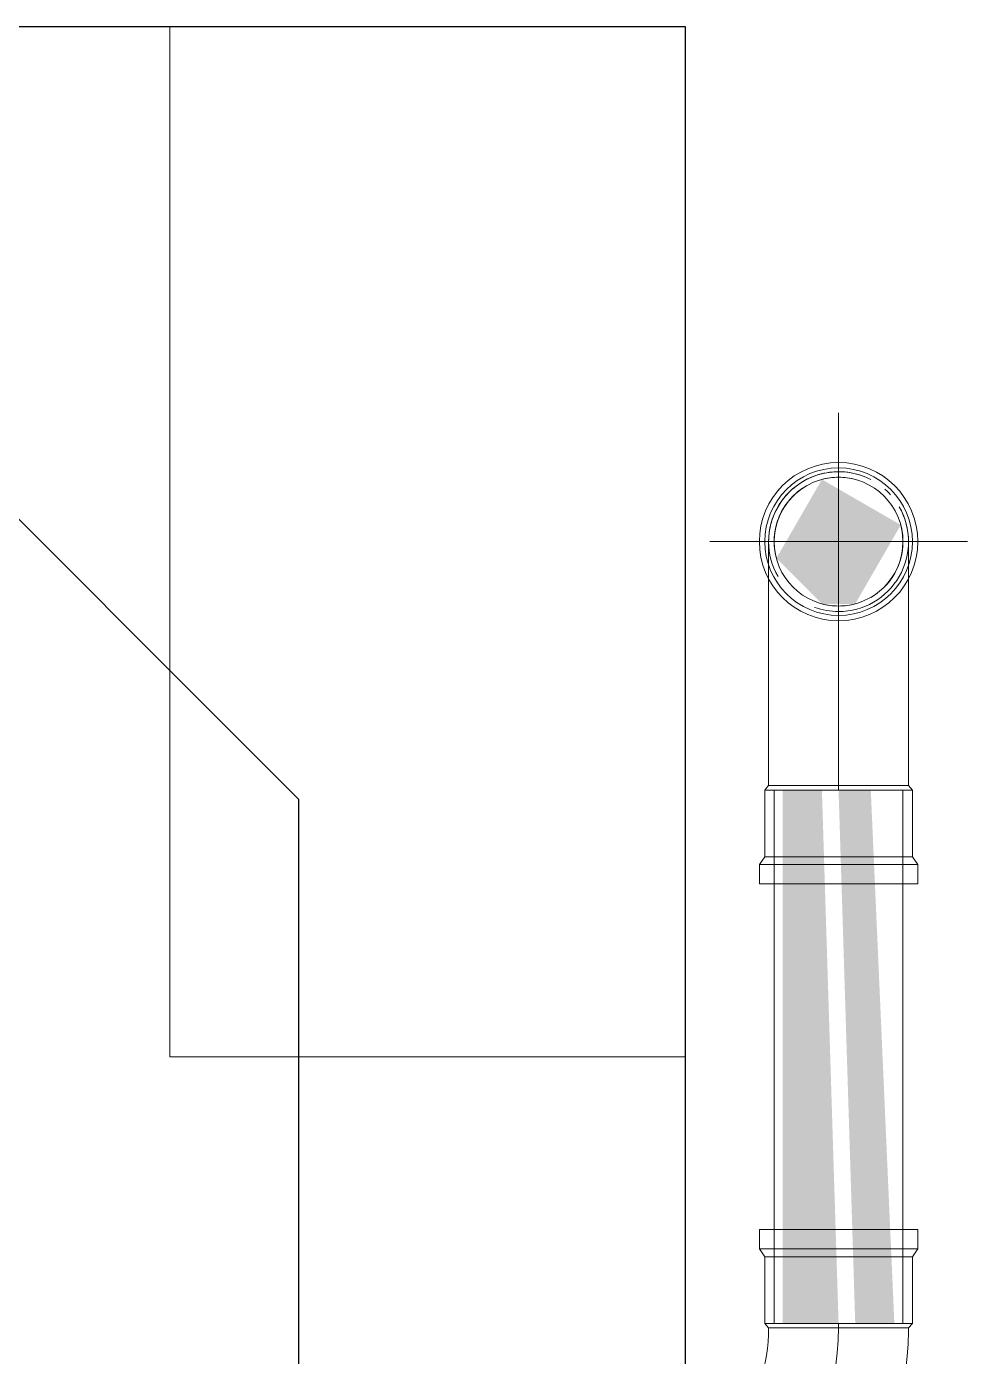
# Model space of a CAD drawing. Header units: metres. Extents: x 147 to 427, y -16 to 162.
# Drawn here: x 318.779 to 319.144, y 96.326 to 96.842 of the extents above; entities that cross this region are included whole.
import ezdxf

# ---------------------------------------------------------------- set-up
doc = ezdxf.new("R2010")
doc.units = ezdxf.units.M
doc.layers.add('1053_ARQ_BASE_MATADOURO_dwg', color=7, linetype='Continuous', lineweight=5, true_color=0x767676)
for name, color, linetype, lineweight in [('A-DETL-GENF', 7, 'Continuous', 5), ('A-PAREDE', 7, 'Continuous', 30), ('P-PIPE', 7, 'Continuous', 5), ('P-PIPE-CNTR', 7, 'Continuous', 5), ('S-COLS', 7, 'Continuous', 5)]:
    doc.layers.add(name, color=color, linetype=linetype, lineweight=lineweight)

# ---------------------------------------------------------------- blocks, each defined once
blk = doc.blocks.new('Pilar retangular - 20 x 40 cm-4014565-TÉRREO 1_20 - Dependente 1')
at = {"layer": 'A-DETL-GENF', "color": 253, "true_color": 0xaaaaaa}
for p, q in [((0.1, 0.2), (-0.1, 0.2)), ((-0.1, 0.2), (-0.1, -0.2)), ((0.1, -0.2), (0.1, 0.2)), ((-0.1, -0.2), (0.1, -0.2))]:
    blk.add_line(p, q, dxfattribs=at)
at = {"layer": 'S-COLS', "color": 253, "true_color": 0xacaaae}
for p, q in [((0.1, 0.2), (-0.1, 0.2)), ((-0.1, 0.2), (-0.1, -0.2)), ((0.1, -0.2), (0.1, 0.2)), ((-0.1, -0.2), (0.1, -0.2))]:
    blk.add_line(p, q, dxfattribs=at)
at = {"layer": 'S-COLS', "color": 253, "true_color": 0xadaab1}
for p, q in [((-0.1, -0.2), (-0.1, 0.2)), ((-0.1, 0.2), (0.1, 0.2)), ((0.1, 0.2), (0.1, -0.2)), ((0.1, -0.2), (-0.1, -0.2))]:
    blk.add_line(p, q, dxfattribs=at)
blk = doc.blocks.new('AF_Soldavel_Curva 45_90 - Standard-V204-TÉRREO 1_20 - Dependente 1')
at = {"layer": 'P-PIPE', "color": 4, "lineweight": 15, "true_color": 0x00ffff}
for p, q in [((-0.03075, 0.13284), (-0.03075, 0.12534)), ((-0.02174, 0.13284), (-0.03075, 0.13284)), ((0.03075, 0.13284), (-0.03075, 0.13284)), ((-0.025, 0.13284), (0.025, 0.13284)), ((-0.025, 0.13284), (-0.02165, 0.13284)), ((0.02165, 0.13284), (0.025, 0.13284)), ((0.03075, 0.13284), (0.02174, 0.13284)), ((0.03075, 0.12534), (0.03075, 0.13284)), ((-0.03075, 0.12534), (-0.02865, 0.12234)), ((-0.03075, 0.12534), (0.03075, 0.12534)), ((-0.03075, 0.12534), (-0.02356, 0.12534)), ((0.02356, 0.12534), (0.03075, 0.12534)), ((0.02865, 0.12234), (0.03075, 0.12534)), ((-0.02865, 0.12234), (-0.02865, 0.09644)), ((-0.02865, 0.12234), (0.02865, 0.12234)), ((-0.02865, 0.12234), (-0.02195, 0.12234)), ((0.02195, 0.12234), (0.02865, 0.12234)), ((0.02865, 0.09644), (0.02865, 0.12234)), ((-0.02865, 0.09644), (-0.02715, 0.09474)), ((-0.02865, 0.09644), (-0.02195, 0.09644)), ((-0.02865, 0.09644), (0.02865, 0.09644)), ((-0.02715, 0.09474), (0.02715, 0.09474)), ((-0.02715, 0.09474), (0.02715, 0.09474)), ((-0.02165, 0.09644), (-0.025, 0.09644)), ((0.025, 0.09644), (-0.025, 0.09644)), ((0.025, 0.09644), (0.02165, 0.09644)), ((0.02195, 0.09644), (0.02865, 0.09644)), ((0.02715, 0.09474), (0.02865, 0.09644)), ((-0.12534, 0.03075), (-0.13284, 0.03075)), ((-0.13284, 0.03075), (-0.13284, 0.02663)), ((-0.13284, 0.03075), (-0.13284, -0.03075)), ((-0.12234, 0.02865), (-0.12534, 0.03075)), ((-0.12534, 0.03075), (-0.12534, -0.03075)), ((-0.12534, 0.03075), (-0.12534, 0.02356)), ((-0.09644, 0.02865), (-0.12234, 0.02865)), ((-0.12234, 0.02865), (-0.12234, -0.02865)), ((-0.12234, 0.02865), (-0.12234, 0.02195)), ((-0.09474, 0.02715), (-0.09644, 0.02865)), ((-0.09644, 0.02865), (-0.09644, -0.02865)), ((-0.09644, 0.02865), (-0.09644, 0.02195)), ((-0.09474, 0.02715), (-0.09474, -0.02715)), ((-0.09474, 0.02715), (-0.09474, -0.02715)), ((-0.13284, -0.025), (-0.13284, 0.025)), ((-0.13284, 0.02415), (-0.13284, 0.025)), ((-0.09644, 0.025), (-0.09644, -0.025)), ((-0.09644, 0.025), (-0.09644, 0.02415)), ((-0.13284, -0.025), (-0.13284, -0.02415)), ((-0.12534, -0.02356), (-0.12534, -0.03075)), ((-0.12234, -0.02195), (-0.12234, -0.02865)), ((-0.09644, -0.02195), (-0.09644, -0.02865)), ((-0.09644, -0.02415), (-0.09644, -0.025)), ((-0.13284, -0.02663), (-0.13284, -0.03075)), ((-0.13284, -0.03075), (-0.12534, -0.03075)), ((-0.12534, -0.03075), (-0.12234, -0.02865)), ((-0.12234, -0.02865), (-0.09644, -0.02865)), ((-0.09644, -0.02865), (-0.09474, -0.02715))]:
    blk.add_line(p, q, dxfattribs=at)
at = {"layer": 'P-PIPE', "color": 4, "lineweight": 15, "true_color": 0x00ffff, "flags": 128}
for points in [[(-0.09474, -0.02715), (-0.08987, -0.02705), (-0.085, -0.02676), (-0.08015, -0.02627), (-0.07532, -0.02559), (-0.07052, -0.02472), (-0.06577, -0.02366), (-0.06106, -0.0224), (-0.0564, -0.02096), (-0.0518, -0.01934), (-0.04727, -0.01753), (-0.04282, -0.01554), (-0.03845, -0.01338), (-0.03418, -0.01104), (-0.02999, -0.00853), (-0.02592, -0.00586), (-0.02195, -0.00303), (-0.0181, -0.00004), (-0.01437, 0.0031), (-0.01077, 0.00639), (-0.0073, 0.00982), (-0.00398, 0.01338), (-0.00079, 0.01708), (0.00224, 0.0209), (0.00511, 0.02483), (0.00783, 0.02888), (0.01038, 0.03304), (0.01276, 0.03729), (0.01497, 0.04163), (0.01701, 0.04606), (0.01887, 0.05057), (0.02054, 0.05515), (0.02203, 0.05979), (0.02334, 0.06449), (0.02445, 0.06924), (0.02538, 0.07402), (0.02611, 0.07884), (0.02665, 0.08369), (0.02699, 0.08855), (0.02714, 0.09342), (0.02715, 0.09474)], [(-0.02715, 0.09474), (-0.0272, 0.09204), (-0.02737, 0.08934), (-0.02764, 0.08665), (-0.02801, 0.08397), (-0.0285, 0.08131), (-0.02909, 0.07867), (-0.02978, 0.07606), (-0.03058, 0.07348), (-0.03148, 0.07093), (-0.03249, 0.06842), (-0.03359, 0.06595), (-0.03479, 0.06353), (-0.03608, 0.06116), (-0.03747, 0.05884), (-0.03896, 0.05658), (-0.04053, 0.05438), (-0.04218, 0.05224), (-0.04393, 0.05017), (-0.04575, 0.04818), (-0.04765, 0.04625), (-0.04963, 0.04441), (-0.05167, 0.04265), (-0.05379, 0.04097), (-0.05598, 0.03937), (-0.05822, 0.03786), (-0.06052, 0.03645), (-0.06288, 0.03513), (-0.06529, 0.0339), (-0.06775, 0.03277), (-0.07025, 0.03174), (-0.07279, 0.03081), (-0.07536, 0.02999), (-0.07797, 0.02926), (-0.0806, 0.02865), (-0.08325, 0.02813), (-0.08592, 0.02773), (-0.08861, 0.02743), (-0.09131, 0.02724), (-0.09401, 0.02715), (-0.09474, 0.02715)]]:
    blk.add_lwpolyline(points, dxfattribs=at)
blk = doc.blocks.new('AF_Soldavel_Curva 45_90 - Standard-V210-TÉRREO 1_20 - Dependente 1')
at = {"layer": 'P-PIPE'}
for p, q in [((150.67517, 96.54722), (150.67367, 96.54552)), ((150.67517, 96.54722), (150.70232, 96.54722)), ((150.70232, 96.54722), (150.72947, 96.54722)), ((150.73097, 96.54552), (150.72947, 96.54722)), ((150.67367, 96.54552), (150.67367, 96.51962)), ((150.67367, 96.54552), (150.70232, 96.54552)), ((150.67732, 96.54552), (150.70232, 96.54552)), ((150.70232, 96.54552), (150.73097, 96.54552)), ((150.70232, 96.54552), (150.72732, 96.54552)), ((150.73097, 96.51962), (150.73097, 96.54552)), ((150.67367, 96.51962), (150.67157, 96.51662)), ((150.67157, 96.51662), (150.67157, 96.50912)), ((150.67157, 96.51662), (150.70232, 96.51662)), ((150.67367, 96.51962), (150.70232, 96.51962)), ((150.70232, 96.51962), (150.73097, 96.51962)), ((150.70232, 96.51662), (150.73307, 96.51662)), ((150.73307, 96.51662), (150.73097, 96.51962)), ((150.73307, 96.50912), (150.73307, 96.51662)), ((150.67157, 96.50912), (150.70232, 96.50912)), ((150.70232, 96.50912), (150.67732, 96.50912)), ((150.70232, 96.50912), (150.73307, 96.50912)), ((150.72732, 96.50912), (150.70232, 96.50912))]:
    blk.add_line(p, q, dxfattribs=at)
at = {"layer": 'P-PIPE', "flags": 128}
for points in [[(150.67517, 96.64196), (150.67519, 96.64304), (150.67525, 96.64413), (150.67536, 96.64521), (150.67551, 96.64628), (150.67571, 96.64735), (150.67595, 96.64841), (150.67623, 96.64946), (150.67655, 96.6505), (150.67691, 96.65152), (150.67731, 96.65253), (150.67775, 96.65352), (150.67824, 96.6545), (150.67876, 96.65545), (150.67932, 96.65638), (150.67991, 96.65729), (150.68054, 96.65817), (150.68121, 96.65903), (150.68191, 96.65986), (150.68264, 96.66066), (150.6834, 96.66143), (150.6842, 96.66218), (150.68502, 96.66288), (150.68587, 96.66356), (150.68675, 96.6642), (150.68765, 96.6648), (150.68857, 96.66537), (150.68952, 96.6659), (150.69049, 96.6664), (150.69148, 96.66685), (150.69248, 96.66726), (150.6935, 96.66764), (150.69453, 96.66797), (150.69558, 96.66826), (150.69664, 96.66851), (150.6977, 96.66871), (150.69878, 96.66888), (150.69986, 96.669), (150.70094, 96.66907), (150.70202, 96.66911), (150.70232, 96.66911)], [(150.70232, 96.66911), (150.7034, 96.66909), (150.70449, 96.66902), (150.70557, 96.66891), (150.70664, 96.66876), (150.70771, 96.66857), (150.70877, 96.66833), (150.70982, 96.66805), (150.71086, 96.66773), (150.71188, 96.66737), (150.71289, 96.66697), (150.71388, 96.66652), (150.71486, 96.66604)], [(150.72022, 96.66237), (150.72102, 96.66164), (150.72179, 96.66087), (150.72254, 96.66008)], [(150.72676, 96.65379), (150.72721, 96.6528), (150.72762, 96.6518), (150.728, 96.65078), (150.72833, 96.64974), (150.72862, 96.6487), (150.72887, 96.64764), (150.72907, 96.64657), (150.72924, 96.6455), (150.72936, 96.64442), (150.72943, 96.64334), (150.72947, 96.64225), (150.72947, 96.64196)], [(150.67517, 96.54722), (150.67517, 96.55101), (150.67517, 96.55479), (150.67517, 96.55856), (150.67517, 96.56231), (150.67517, 96.56604), (150.67517, 96.56974), (150.67517, 96.5734), (150.67517, 96.57702), (150.67517, 96.58059), (150.67517, 96.58411), (150.67517, 96.58757), (150.67517, 96.59097), (150.67517, 96.59429), (150.67517, 96.59754), (150.67517, 96.60071), (150.67517, 96.6038), (150.67517, 96.60679), (150.67517, 96.60969), (150.67517, 96.61249), (150.67517, 96.61518), (150.67517, 96.61777), (150.67517, 96.62024), (150.67517, 96.62259), (150.67517, 96.62483), (150.67517, 96.62694), (150.67517, 96.62892), (150.67517, 96.63078), (150.67517, 96.63249), (150.67517, 96.63408), (150.67517, 96.63552), (150.67517, 96.63682), (150.67517, 96.63798), (150.67517, 96.63899), (150.67517, 96.63986), (150.67517, 96.64058), (150.67517, 96.64115), (150.67517, 96.64157), (150.67517, 96.64184), (150.67517, 96.64195)], [(150.72947, 96.64196), (150.72947, 96.64188), (150.72947, 96.64166), (150.72947, 96.64128), (150.72947, 96.64075), (150.72947, 96.64007), (150.72947, 96.63924), (150.72947, 96.63827), (150.72947, 96.63715), (150.72947, 96.63589), (150.72947, 96.63448), (150.72947, 96.63293), (150.72947, 96.63125), (150.72947, 96.62944), (150.72947, 96.62749), (150.72947, 96.62541), (150.72947, 96.62321), (150.72947, 96.62089), (150.72947, 96.61844), (150.72947, 96.61589), (150.72947, 96.61322), (150.72947, 96.61045), (150.72947, 96.60758), (150.72947, 96.60461), (150.72947, 96.60155), (150.72947, 96.59841), (150.72947, 96.59518), (150.72947, 96.59187), (150.72947, 96.5885), (150.72947, 96.58505), (150.72947, 96.58155), (150.72947, 96.57799), (150.72947, 96.57438), (150.72947, 96.57073), (150.72947, 96.56704), (150.72947, 96.56332), (150.72947, 96.55957), (150.72947, 96.55581), (150.72947, 96.55203), (150.72947, 96.54824), (150.72947, 96.54722)]]:
    blk.add_lwpolyline(points, dxfattribs=at)
at = {"layer": 'P-PIPE'}
for radius, start, end in [(0.03075, 90, 270), (0.03075, 90, 270), (0.02865, 90, 270), (0.02865, 90, 270), (0.03075, 270, 90), (0.03075, 270, 90), (0.02865, 270, 90), (0.02865, 270, 90), (0.02715, 90, 210), (0.025, 90, 105), (0.025, 90, 105), (0.02715, 70, 90), (0.025, 75, 90), (0.025, 75, 90), (0.025, 120, 195), (0.025, 120, 195), (0.02715, 270, 30), (0.025, 300, 15), (0.025, 300, 15), (0.02715, 250, 270), (0.025, 255, 270), (0.025, 255, 270), (0.025, 270, 285), (0.025, 270, 285)]:
    blk.add_arc((150.70232, 96.64196), radius, start, end, dxfattribs=at)
blk = doc.blocks.new('1053_ARQ_BASE_MATADOURO_dwg_arq geral tgov-4039641-TÉRREO 1_20 - Dependente 1')
at = {"layer": 'A-PAREDE', "color": 253, "true_color": 0xaaaaaa, "flags": 128}
for points in [[(17.23292, 13.65592), (20.43292, 13.65592), (20.43292, 12.48007)], [(20.13292, 10.60592), (17.53292, 10.60592), (17.38292, 10.75592), (17.38292, 13.35592), (17.53292, 13.50592), (20.13292, 13.50592), (20.28292, 13.35592), (20.28292, 13.07758)]]:
    blk.add_lwpolyline(points, dxfattribs=at)
blk = doc.blocks.new('1053_ARQ_BASE_MATADOURO_dwg-3625622-TÉRREO 1_20 - Dependente 1')
blk.add_blockref('1053_ARQ_BASE_MATADOURO_dwg_arq geral tgov-4039641-TÉRREO 1_20 - Dependente 1', (130.20979, 83.18603))

msp = doc.modelspace()

# ---------------------------------------------------------------- hatches: boundary and pattern name
at = {"layer": 'P-PIPE', "true_color": 0x00ffff}
for points in [[(319.10074, 96.61781), (319.11842, 96.64843), (319.0878, 96.66611), (319.07012, 96.63549), (319.0878, 96.61781)], [(319.07659, 96.3384), (319.09427, 96.3384), (319.0878, 96.54552), (319.07262, 96.54552), (319.07262, 96.3384)], [(319.11592, 96.3384), (319.10677, 96.54552), (319.09427, 96.54552), (319.10074, 96.3384), (319.11195, 96.3384)]]:
    msp.add_hatch(color=4, dxfattribs=at).paths.add_polyline_path(points)

# ---------------------------------------------------------------- linework, layer by layer
at = {"layer": 'P-PIPE', "color": 4, "lineweight": 15, "true_color": 0x00ffff}
for p, q in [((319.06927, 96.54552), (319.06927, 96.3384)), ((319.11927, 96.54552), (319.06927, 96.54552)), ((319.11927, 96.3384), (319.11927, 96.54552)), ((319.06927, 96.3384), (319.11927, 96.3384))]:
    msp.add_line(p, q, dxfattribs=at)
at = {"layer": 'P-PIPE'}
for start, end in [(90, 180), (90, 105), (75, 90), (0, 90), (120, 180), (0, 15), (180, 195), (180, 270), (270, 0), (300, 0), (255, 270), (270, 285)]:
    msp.add_arc((319.09427, 96.64196), 0.025, start, end, dxfattribs=at)
at = {"layer": 'P-PIPE-CNTR'}
for p, q in [((319.09427, 96.59196), (319.09427, 96.69196)), ((319.04427, 96.64196), (319.14427, 96.64196)), ((319.09427, 96.61421), (319.09427, 96.54722)), ((319.09427, 96.54722), (319.09427, 96.54552)), ((319.09427, 96.54722), (319.09427, 96.54552))]:
    msp.add_line(p, q, dxfattribs=at)
at = {"layer": 'P-PIPE-CNTR', "color": 4, "lineweight": 15, "true_color": 0x00ffff}
for p, q in [((319.09427, 96.3367), (319.09427, 96.3384)), ((319.09427, 96.3384), (319.09427, 96.3367))]:
    msp.add_line(p, q, dxfattribs=at)
msp.add_arc((318.99953, 96.3367), 0.09474, 270, 0, dxfattribs=at)

# ---------------------------------------------------------------- block references
at = {"layer": '1053_ARQ_BASE_MATADOURO_dwg', "color": 253, "true_color": 0xaaaaaa}
msp.add_blockref('1053_ARQ_BASE_MATADOURO_dwg-3625622-TÉRREO 1_20 - Dependente 1', (168.39195, 0), dxfattribs=at)
at = {"layer": 'P-PIPE'}
msp.add_blockref('AF_Soldavel_Curva 45_90 - Standard-V210-TÉRREO 1_20 - Dependente 1', (168.39195, 0), dxfattribs=at)
at = {"layer": 'P-PIPE', "color": 4, "lineweight": 15, "true_color": 0x00ffff}
msp.add_blockref('AF_Soldavel_Curva 45_90 - Standard-V204-TÉRREO 1_20 - Dependente 1', (319.09427, 96.24196), dxfattribs=at)
at = {"layer": 'S-COLS', "color": 253, "true_color": 0xadaab1}
msp.add_blockref('Pilar retangular - 20 x 40 cm-4014565-TÉRREO 1_20 - Dependente 1', (318.93467, 96.64196), dxfattribs=at)

doc.saveas('drawing.dxf')
